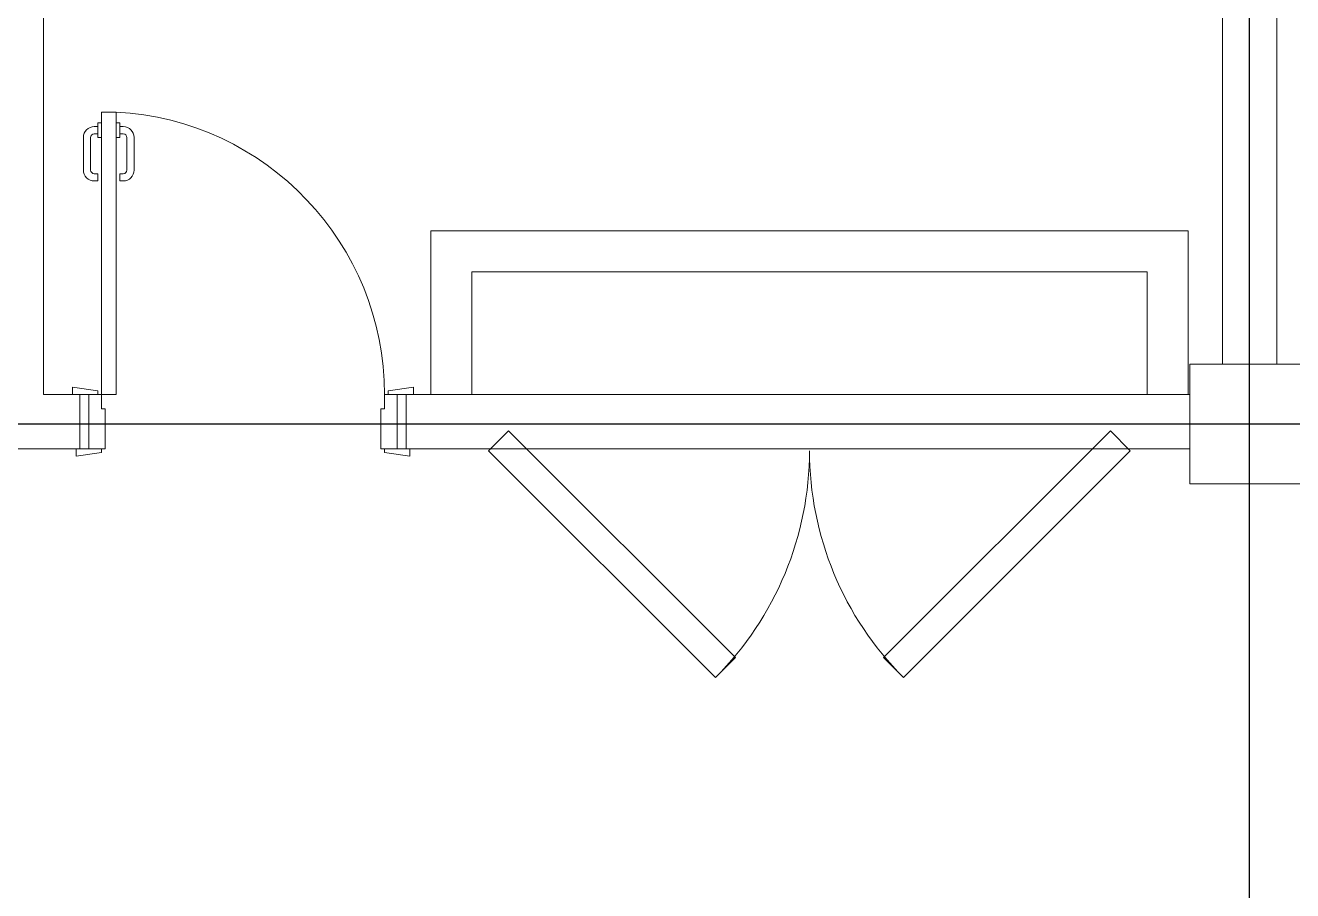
# Model space of a CAD drawing. Header units: metres. Extents: x -18745 to 220762, y -1579758 to -1356048.
# Drawn here: x 191938 to 195432, y -1463725 to -1461338 of the extents above; entities that cross this region are included whole.
import ezdxf

# ---------------------------------------------------------------- set-up
doc = ezdxf.new("R2010")
doc.units = ezdxf.units.M
doc.layers.get('0').update_dxf_attribs({"lineweight": 0})
for name, color, linetype, lineweight in [('A-100 - Copy$0$01-Ground Floor$0$RE.A-opening-wood-door', 8, 'Continuous', 0), ('A-100 - Copy$0$Structure', 8, 'Continuous', 9), ('A-100 - Copy$0$Walls', 8, 'Continuous', 0), ('A-100 - Copy$0$Wooden Joinery', 8, 'Continuous', 0)]:
    doc.layers.add(name, color=color, linetype=linetype, lineweight=lineweight)
doc.layers.add('A-100 - Copy$0$axes', color=8, linetype='Continuous')

# ---------------------------------------------------------------- blocks, each defined once
blk = doc.blocks.new('A-100 - Copy$0$A$C72370EFE')
at = {"layer": 'A-100 - Copy$0$Wooden Joinery'}
for p, q in [((-0.01, -0.03), (-0.01, -0.07)), ((0, -0.03), (-0.01, -0.03)), ((0.04, -0.03), (0.05, -0.03)), ((0.05, -0.03), (0.05, -0.07)), ((-0.01, -0.04), (-0.02, -0.04)), ((-0.01, -0.06), (-0.02, -0.06)), ((0.05, -0.04), (0.06, -0.04)), ((0.05, -0.06), (0.06, -0.06)), ((-0.05, -0.07), (-0.05, -0.16)), ((-0.03, -0.07), (-0.03, -0.16)), ((0, -0.07), (-0.01, -0.07)), ((0.04, -0.07), (0.05, -0.07)), ((0.07, -0.07), (0.07, -0.16)), ((0.09, -0.07), (0.09, -0.16)), ((-0.01, -0.17), (-0.02, -0.17)), ((-0.01, -0.17), (-0.01, -0.19)), ((0.05, -0.17), (0.06, -0.17)), ((0.05, -0.17), (0.05, -0.19)), ((-0.01, -0.19), (-0.02, -0.19)), ((0.05, -0.19), (0.06, -0.19))]:
    blk.add_line(p, q, dxfattribs=at)
for centre, radius, start, end in [((-0.02, -0.07), 0.03, 90, 180), ((-0.02, -0.07), 0.01, 90, 180), ((0.06, -0.07), 0.03, 0, 90), ((0.06, -0.07), 0.01, 0, 90), ((-0.02, -0.16), 0.03, 180, 270), ((-0.02, -0.16), 0.01, 180, 270), ((0.06, -0.16), 0.01, 270, 0), ((0.06, -0.16), 0.03, 270, 0)]:
    blk.add_arc(centre, radius, start, end, dxfattribs=at)
blk = doc.blocks.new('A-100 - Copy$0$DR1')
at = {"layer": 'A-100 - Copy$0$Wooden Joinery', "elevation": 0}
for points in [[(1743402.9, 41721.9), (1743392.9, 41721.9), (1743382.9, 41791.9), (1743402.9, 41791.9)], [(1743552.9, 41731.9), (1743562.9, 41731.9), (1743572.9, 41801.9), (1743552.9, 41801.9)], [(1743552.9, 41681.9), (1744331.9, 41681.9), (1744331.9, 41721.9), (1743552.9, 41721.9)], [(1743402.9, 40941.9), (1743392.9, 40941.9), (1743382.9, 40871.9), (1743402.9, 40871.9)], [(1743552.9, 40931.9), (1743562.9, 40931.9), (1743572.9, 40861.9), (1743552.9, 40861.9)]]:
    blk.add_lwpolyline(points, close=True, dxfattribs=at)
for points in [[(1743552.9, 41756.9), (1743402.9, 41756.9), (1743402.9, 41781.9), (1743552.9, 41781.9), (1743552.9, 41756.9)], [(1743552.9, 41756.9), (1743552.9, 41721.9), (1743512.9, 41721.9), (1743512.9, 41711.9), (1743402.9, 41711.9), (1743402.9, 41756.9), (1743552.9, 41756.9)], [(1743552.9, 40906.9), (1743552.9, 40941.9), (1743512.9, 40941.9), (1743512.9, 40951.9), (1743402.9, 40951.9), (1743402.9, 40906.9), (1743552.9, 40906.9)], [(1743552.9, 40906.9), (1743402.9, 40906.9), (1743402.9, 40881.9), (1743552.9, 40881.9), (1743552.9, 40906.9)]]:
    blk.add_lwpolyline(points, dxfattribs=at)
at = {"layer": 'A-100 - Copy$0$Wooden Joinery'}
blk.add_arc((1743552.9, 41721.9, 0), 780, 270, 357.0603, dxfattribs=at)
at = {"layer": 'A-100 - Copy$0$Wooden Joinery', "xscale": -999.9999999998856, "yscale": 999.9999999998856, "zscale": 999.9999999998854, "rotation": 270}
blk.add_blockref('A-100 - Copy$0$A$C72370EFE', (1744331.9, 41681.9, 0), dxfattribs=at)
blk = doc.blocks.new('A-100 - Copy')
at = {"layer": 'A-100 - Copy$0$01-Ground Floor$0$RE.A-opening-wood-door', "elevation": 0}
for points in [[(193840.9, -1463136.5), (193215.5, -1462511.2), (193270.4, -1462456.3), (193895.8, -1463081.7)], [(194359, -1463136.5), (194984.4, -1462511.2), (194929.5, -1462456.3), (194304.2, -1463081.7)]]:
    blk.add_lwpolyline(points, close=True, dxfattribs=at)
at = {"layer": 'A-100 - Copy$0$01-Ground Floor$0$RE.A-opening-wood-door'}
for centre, start, end in [((193215.5, -1462511.2, 0), 315.0016, 0), ((194984.4, -1462511.2, 0), 180, 224.9984)]:
    blk.add_arc(centre, 884.4, start, end, dxfattribs=at)
at = {"layer": 'A-100 - Copy$0$axes'}
for p, q in [((195313.3, -1477297.4, 0), (195313.3, -1451192.7, 0)), ((195313.3, -1477297.4, 0), (195313.3, -1451192.7, 0)), ((215702.3, -1462437.7, 2.4), (83332.8, -1462437.7, 2.4))]:
    blk.add_line(p, q, dxfattribs=at)
at = {"layer": 'A-100 - Copy$0$Structure', "elevation": 0}
blk.add_lwpolyline([(195148.3, -1462272.7), (195478.3, -1462272.7), (195478.3, -1462602.7), (195148.3, -1462602.7)], close=True, dxfattribs=at)
at = {"layer": 'A-100 - Copy$0$Walls'}
for p, q in [((195388.3, -1458687.7, 0), (195388.3, -1462272.7, 0)), ((191988.3, -1458887.7, 0), (191988.3, -1462356, 0)), ((195238.3, -1458887.7, 0), (195238.3, -1462272.7, 0)), ((192088.3, -1462356, 0), (192088.3, -1462506, 0)), ((192988.3, -1462356, 0), (192988.3, -1462506, 0))]:
    blk.add_line(p, q, dxfattribs=at)
at = {"layer": 'A-100 - Copy$0$Walls', "elevation": 0}
for points in [[(195143.8, -1462356), (195143.8, -1461904.6), (193056.1, -1461904.6), (193056.1, -1462356)], [(195030.9, -1462356), (195030.9, -1462017.5), (193169, -1462017.5), (193169, -1462356)]]:
    blk.add_lwpolyline(points, dxfattribs=at)
at = {"layer": 'A-100 - Copy$0$Walls'}
for points in [[(191988.3, -1462356, 0), (192088.3, -1462356, 0)], [(192953.3, -1462356, 0), (195148.3, -1462356, 0)], [(192953.3, -1462356, 0), (195148.3, -1462356, 0)], [(192988.3, -1462356, 0), (195148.3, -1462356, 0)], [(191788.3, -1462506, 0), (192088.3, -1462506, 0)], [(192953.3, -1462506, 0), (195148.3, -1462506, 0)], [(192953.3, -1462506, 0), (195148.3, -1462506, 0)], [(192988.3, -1462506, 0), (195148.3, -1462506, 0)]]:
    blk.add_polyline3d(points, dxfattribs=at)
at = {"layer": 'A-100 - Copy$0$Wooden Joinery', "rotation": 90}
blk.add_blockref('A-100 - Copy$0$DR1', (233870.2, -3205908.9, 0), dxfattribs=at)

msp = doc.modelspace()

# ---------------------------------------------------------------- block references
msp.add_blockref('A-100 - Copy', (0, 0))

doc.saveas('drawing.dxf')
